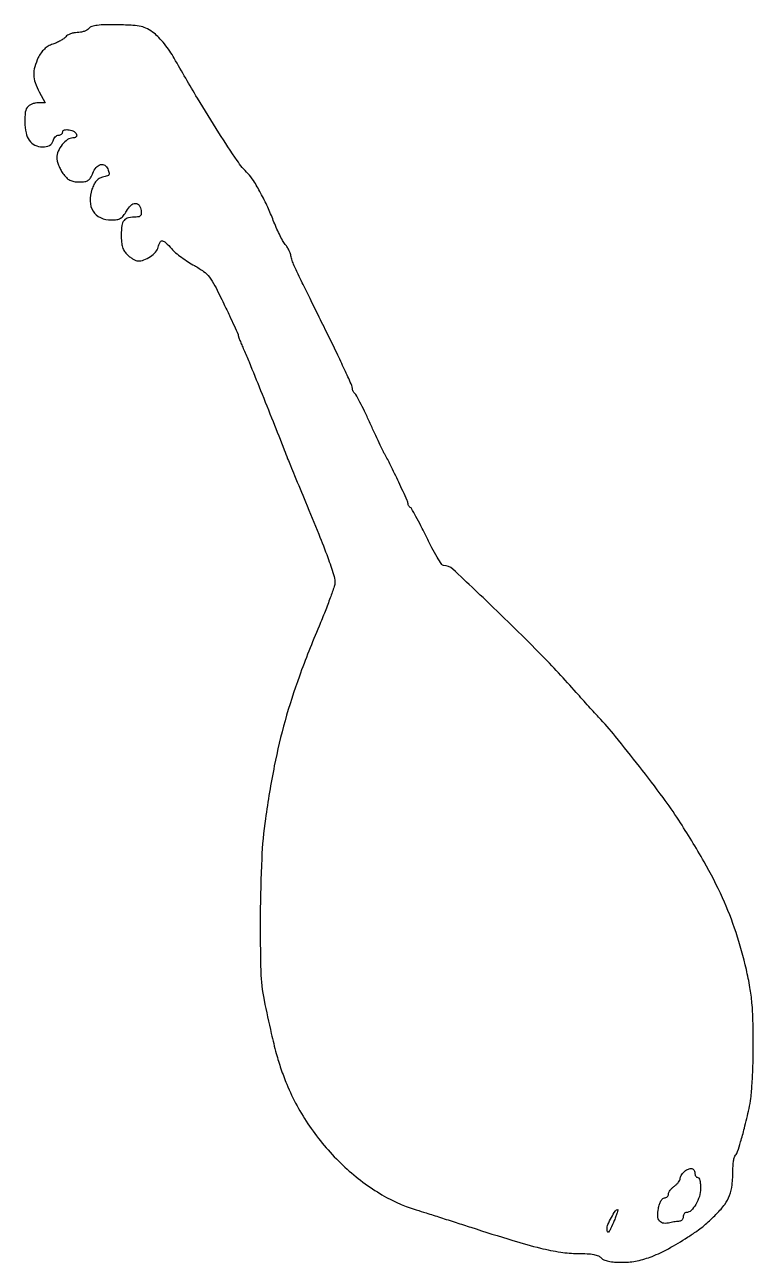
# Model space of a CAD drawing. Extents: x 0 to 249, y 0 to 423.
import ezdxf

# ---------------------------------------------------------------- set-up
doc = ezdxf.new("R2010")
doc.units = 0

msp = doc.modelspace()

# ---------------------------------------------------------------- linework, layer by layer
for points in [[(21.925397, 421.410108, -0.090622), (21.279652, 420.869156, -0.042951), (20.289568, 420.414219, -0.040684), (19.14066, 420.104216, -0.045588), (18, 420, 0.046735), (16.856964, 419.892926, 0.041058), (15.700987, 419.574401, 0.04323), (14.700978, 419.10685, 0.088812), (14.042453, 418.551152, -0.066611), (13.35873, 417.920496, -0.024131), (12.24028, 417.213401, -0.023427), (10.926093, 416.548039, -0.025768), (9.595924, 416.031658, 0.05246), (8.063471, 415.340682, 0.055495), (6.739724, 414.356535, 0.052942), (5.615606, 413.061423, 0.041043), (4.675916, 411.446578, 0.039531), (3.452723, 408.254621, 0.078853), (3.104187, 405.579301, 0.078086), (3.600007, 402.910475, 0.038134), (5.001943, 399.735191), (7.003885, 396), (4.701943, 396, 0.04551), (3.732539, 395.911581, 0.03707), (2.723696, 395.6475, 0.038429), (1.82519, 395.260238, 0.075551), (1.2, 394.8, 0.162994), (0.237233, 392.867725, 0.042502), (0.046926, 389.356822, 0.043488), (0.476822, 385.721932, 0.101943), (1.556704, 383.222506, 0.127513), (3.494307, 381.570089, 0.106699), (6.126888, 380.926199, 0.125846), (8.472307, 381.458304, 0.213547), (9.710251, 383, -0.060903), (10.013407, 383.764694, -0.065681), (10.485993, 384.4125, -0.073972), (11.048695, 384.850737, -0.129214), (11.616631, 385, 0.075751), (12.145162, 385.080535, 0.089167), (12.593635, 385.314181, 0.100728), (12.893438, 385.661667, 0.128471), (13, 386.069551, -0.359207), (13.582364, 386.775582, -0.090764), (15.185589, 386.79218, -0.074377), (16.921394, 386.218573, -0.198813), (17.755005, 385.25, -0.138881), (17.775054, 384.774576, -0.144195), (17.541655, 384.367188, -0.117191), (17.07567, 384.09366, -0.074507), (16.450629, 384, 0.154338), (14.655392, 383.43233, 0.069833), (12.834187, 381.729021, 0.066892), (11.464786, 379.474335, 0.103423), (11, 377.251361, 0.063456), (11.145586, 376.108835, 0.028901), (11.607503, 374.673102, 0.028048), (12.276429, 373.19562, 0.034403), (13.068094, 371.90437, 0.03883), (14.265258, 370.472608, 0.07951), (15.437516, 369.603281, 0.080117), (16.8165, 369.147043, 0.039927), (18.654958, 369, 0.03156), (20.584394, 369.121907, 0.112131), (21.741317, 369.543595, 0.120594), (22.556112, 370.404456, 0.03926), (23.306102, 372, -0.083283), (24.42431, 373.921196, -0.152571), (25.930966, 374.896935, -0.214255), (27.368086, 374.67939, -0.159335), (28.393011, 373.418213, -0.016862), (28.887938, 371.985839, -0.221688), (28.81309, 371.444349, -0.179209), (28.340718, 371.090832, -0.010478), (26.5777, 370.608858, 0.079814), (25.44118, 370.121368, 0.072298), (24.470302, 369.288839, 0.061861), (23.661208, 368.090966, 0.037947), (23.00533, 366.516149, 0.084182), (22.375893, 362.374034, 0.136888), (23.383974, 358.986572, 0.148447), (25.91651, 356.788897, 0.105383), (29.617939, 356, 0.037706), (31.471757, 356.139999, 0.094346), (32.746556, 356.589345, 0.094588), (33.765125, 357.474863, 0.03803), (34.79651, 359.013522, -0.068542), (36.288848, 360.97102, -0.186503), (37.857777, 361.659997, -0.259153), (39.121706, 361.030419, -0.115458), (39.819551, 359.239784, -0.046724), (39.871714, 358.161413, -0.149889), (39.632776, 357.491507, -0.170004), (39.083122, 357.12042, -0.064351), (38.151338, 357, 0.049486), (35.464797, 356.733454, 0.168863), (33.972541, 355.854392, 0.144104), (33.210944, 354.138076, 0.032862), (33, 350.931966, 0.022256), (33.110085, 348.4601, 0.054661), (33.467731, 346.679543, 0.069291), (34.134669, 345.283937, 0.059222), (35.188561, 344.038955, 0.026139), (36.119294, 343.258571, 0.028029), (37.105646, 342.598943, 0.029107), (38.010032, 342.133607, 0.104632), (38.641508, 342, 0.089223), (40.752264, 342.379679, 0.058348), (42.96002, 343.508133, 0.060014), (44.760781, 345.05269, 0.124651), (45.632385, 346.671439, -0.051863), (46.265372, 348.408003, -0.319827), (47.054099, 348.837384, -0.166049), (48.159841, 348.303718, -0.016057), (50.241712, 346.113024, 0.036759), (51.588985, 344.807954, 0.01536), (53.579381, 343.246277, 0.0151), (55.820895, 341.69836, 0.018937), (57.991814, 340.407939, -0.031766), (61.125746, 338.43463, -0.072207), (63.130899, 336.491789, -0.045747), (64.992824, 333.558517, -0.006916), (68.084805, 327.322858, -0.002066), (69.968757, 323.345506, -0.003217), (71.556161, 319.90061, -0.000953), (72.908695, 316.899832, -0.10578), (73, 316.473079, 0.090359), (73.07078, 316.084615, 0.004187), (73.55604, 314.82915, 0.006827), (74.167731, 313.344679, 0.004837), (74.892902, 311.695136, -0.009146), (76.682698, 307.526775, -0.000984), (80.629375, 297.795967, -0.001312), (84.896277, 287.135307, -0.001788), (88.683638, 277.5, 0.001562), (89.872973, 274.470224, 0.003117), (90.836378, 272.081953, 0.001392), (92.211833, 268.758904, 0.000103), (96.001392, 259.680373, -0.003143), (100.520431, 248.666356, -0.008292), (103.575545, 240.706692, -0.008544), (105.583285, 234.898479, -0.079096), (106, 232.280724, -0.080776), (105.763927, 230.82898, -0.005704), (104.41302, 226.933504, -0.007939), (102.666798, 222.309646, -0.005898), (100.597515, 217.257914, 0.012707), (93.860145, 200.149538, 0.019453), (88.985732, 184.976496, 0.019518), (85.316355, 169.507758, 0.012908), (82.261141, 151.5, 0.024847), (80.996943, 137.880991, 0.008909), (80.508444, 118.391287, 0.007715), (80.66444, 99.338244, 0.046289), (81.81211, 89.5, 0.002694), (84.289946, 78.100198, 0.011151), (85.977125, 71.256705, 0.017044), (87.572151, 66.065577, 0.01541), (89.566467, 60.815161, 0.051874), (97.347288, 46.486775, 0.049865), (108.001434, 33.85781, 0.051662), (120.513019, 24.003669, 0.066598), (133.793011, 17.898648, -0.001917), (137.182369, 16.84374, -0.000668), (142.054822, 15.299559, -0.000663), (147.413974, 13.585418, -0.000774), (152.5, 11.942507, 0.004123), (166.8604, 7.409732, 0.014293), (176.252233, 4.821404, 0.021923), (183.164106, 3.4455, 0.038183), (188.989422, 3, -0.012751), (192.186149, 2.918465, -0.03354), (194.461673, 2.648573, -0.048017), (196.047939, 2.190598, -0.12592), (197, 1.5, 0.122487), (197.92339, 0.820625, 0.048265), (199.444611, 0.359875, 0.034859), (201.583367, 0.08471, 0.014567), (204.490352, 0, 0.052252), (209.312999, 0.505367, 0.040265), (214.386526, 2.015536, 0.033376), (220.003578, 4.6361, 0.018448), (226.5, 8.53149, 0.005751), (229.693765, 10.663122, 0.019745), (231.694136, 12.150998, 0.019104), (233.603824, 13.816521, 0.005126), (236.506989, 16.60732, 0.040699), (239.234749, 19.758333, 0.069404), (240.881581, 22.81933, 0.062162), (241.734262, 26.44736, 0.026674), (242, 31.425, -0.018946), (242.063227, 33.093062, -0.022711), (242.253163, 34.652656, -0.022214), (242.527139, 35.931646, -0.120916), (242.86183, 36.55, 0.102267), (243.611889, 37.821538, 0.011063), (244.64781, 41.089225, 0.010365), (245.91072, 45.758667, 0.003658), (247.532583, 52.5, 0.030208), (248.122556, 55.970514, 0.010473), (248.564271, 61.032272, 0.009438), (248.852735, 67.136002, 0.006667), (248.955812, 74, 0.006162), (248.864953, 82.537783, 0.016943), (248.522777, 88.550502, 0.020333), (247.819078, 93.87546, 0.012975), (246.590335, 100, 0.023938), (243.064484, 112.650586, 0.026408), (238.439374, 124.487951, 0.023655), (232.140123, 136.809848, 0.013748), (223.491094, 151, 0.015897), (218.150326, 158.69595, 0.005752), (210.0983, 169.288665, 0.005654), (201.875031, 179.609289, 0.018081), (196.070549, 186.22413, -0.004065), (194.750213, 187.646338, -0.001259), (192.786349, 189.807416, -0.001258), (190.602807, 192.23467, -0.001384), (188.5, 194.597174, 0.01259), (176.188651, 207.820077, 0.008106), (161.29388, 222.545832, 0.002668), (146.278802, 236.76397, 0.190456), (143.151578, 238, -0.254698), (142.540286, 238.332991, -0.007758), (140.961533, 240.864063, -0.013543), (139.178925, 244.013135, -0.008736), (137.278162, 247.75, 0.004671), (135.403556, 251.510789, 0.007136), (133.700817, 254.733854, 0.003056), (132.198368, 257.442645, 0.163349), (131.765682, 257.833333, -0.09059), (131.472875, 258.029929, -0.063465), (131.224919, 258.341578, -0.061804), (131.057118, 258.715465, -0.07474), (131, 259.095441, 0.109175), (130.760725, 260.178216, 0.001455), (127.83424, 266.428726, 0.004495), (125.003876, 272.291262, 0.01566), (123.025253, 276, -0.018726), (122.495948, 277.00695, -0.001351), (121.144249, 279.85, -0.001893), (119.553775, 283.252005, -0.00143), (117.831804, 287, 0.004866), (116.117382, 290.664964, 0.007429), (114.552155, 293.807292, 0.003241), (113.1673, 296.444942, 0.167186), (112.75, 296.833333, -0.122662), (112.462705, 297.057379, -0.059873), (112.220313, 297.457423, -0.054067), (112.0557, 297.958981, -0.052322), (112, 298.489807, 0.105709), (111.799236, 299.428806, 0.001824), (109.628944, 304.225186, 0.004543), (107.021659, 309.797297, 0.002999), (103.928321, 316.156474, -0.000065), (100.659986, 322.776357, -0.000073), (97.514378, 329.152078, -0.000067), (94.836648, 334.583288, -0.000388), (93.428321, 337.446344, -0.010231), (92.498536, 339.442499, -0.012446), (91.713319, 341.349753, -0.01104), (91.131992, 342.97461, -0.080549), (91, 343.788615, 0.090843), (90.871334, 344.490947, 0.026139), (90.424484, 345.506138, 0.025372), (89.790665, 346.619202, 0.02454), (89.040797, 347.675264, -0.0383), (88.144913, 349.013427, -0.012736), (87.03805, 351.09902, -0.012594), (85.924768, 353.480684, -0.014011), (84.974155, 355.832994, 0.019633), (83.060774, 360.418628, 0.015457), (80.644915, 365.228459, 0.014885), (78.196775, 369.443923, 0.05686), (76.31384, 371.822981, -0.046216), (72.620023, 376.291726, -0.007432), (66.383556, 385.738024, -0.007747), (59.053029, 397.610155, -0.005354), (51.11165, 411.259025, 0.022818), (49.597033, 413.664844, 0.017908), (47.747762, 416.131498, 0.018247), (45.858763, 418.304399, 0.041762), (44.250286, 419.759025, 0.037482), (41.927099, 421.27053, 0.068), (39.814343, 422.080498, 0.044525), (37.014299, 422.478815, 0.008521), (31.876682, 422.660108, 0.008298), (27.598582, 422.66711, 0.027507), (24.791246, 422.470394, 0.041803), (22.932162, 422.077031, 0.147557)], [(229, 30.5, 0.064853), (229.074694, 29.926543, 0.082425), (229.29375, 29.440625, 0.098894), (229.618646, 29.115568, 0.148195), (230, 29, -0.289137), (230.384213, 28.757551, -0.0482), (230.696477, 27.898438, -0.040122), (230.907039, 26.687057, -0.025198), (230.966731, 25.25, -0.072189), (230.53898, 22.476066, -0.05926), (229.327732, 19.730688, -0.065024), (227.711163, 17.663832, -0.196776), (226.089707, 17, 0.136527), (225.674159, 16.884378, 0.100277), (225.320102, 16.559375, 0.086437), (225.081772, 16.073247, 0.070964), (225, 15.5, -0.081769), (224.905507, 14.926057, -0.091236), (224.632812, 14.436614, -0.099467), (224.226804, 14.106791, -0.11881), (223.75, 13.986345, 0.026324), (223.132463, 13.947042, 0.01009), (222.279687, 13.830018, 0.009959), (221.357338, 13.665537, 0.012071), (220.5, 13.473342, -0.086662), (218.359756, 13.319452, -0.199555), (216.96586, 14.072003, -0.163079), (216.34167, 15.737872, -0.055215), (216.53858, 18.353955, -0.031881), (216.907372, 19.803188, -0.051044), (217.421565, 20.970491, -0.06572), (218.011498, 21.749457, -0.200465), (218.611291, 22, 0.090962), (219.141454, 22.097254, 0.095675), (219.592067, 22.375777, 0.099595), (219.89359, 22.79118, 0.107748), (220, 23.279241, -0.115942), (220.139145, 23.871239, -0.043072), (220.5875, 24.606151, -0.039803), (221.234732, 25.353917, -0.038332), (222, 26, 0.03256), (222.765403, 26.631225, 0.036359), (223.4125, 27.335099, 0.039208), (223.865205, 28.007822, 0.129202), (224, 28.520759, -0.136939), (224.315446, 29.650932, -0.068046), (225.258533, 30.816557, -0.06727), (226.498032, 31.702046, -0.122097), (227.7, 32, -0.114633), (228.195888, 31.884796, -0.100377), (228.618125, 31.559375, -0.09364), (228.901492, 31.072801, -0.085362)], [(201.481452, 14.301365, -0.006528), (200.223278, 11.397315, -0.070197), (199.541707, 10.315143, -0.581503), (199.164956, 10.385585, -0.083328), (199, 11.368517, -0.102655), (199.315306, 12.888084, -0.022871), (200.486686, 15.282865, -0.017141), (201.841555, 17.569319, -0.255764), (202.62843, 18, -0.493124), (202.731066, 17.866251, -0.009744), (202.455849, 16.913526, -0.015154), (202.045707, 15.720054, -0.008616)]]:
    msp.add_lwpolyline(points, format="xyb", close=True)

doc.saveas('drawing.dxf')
